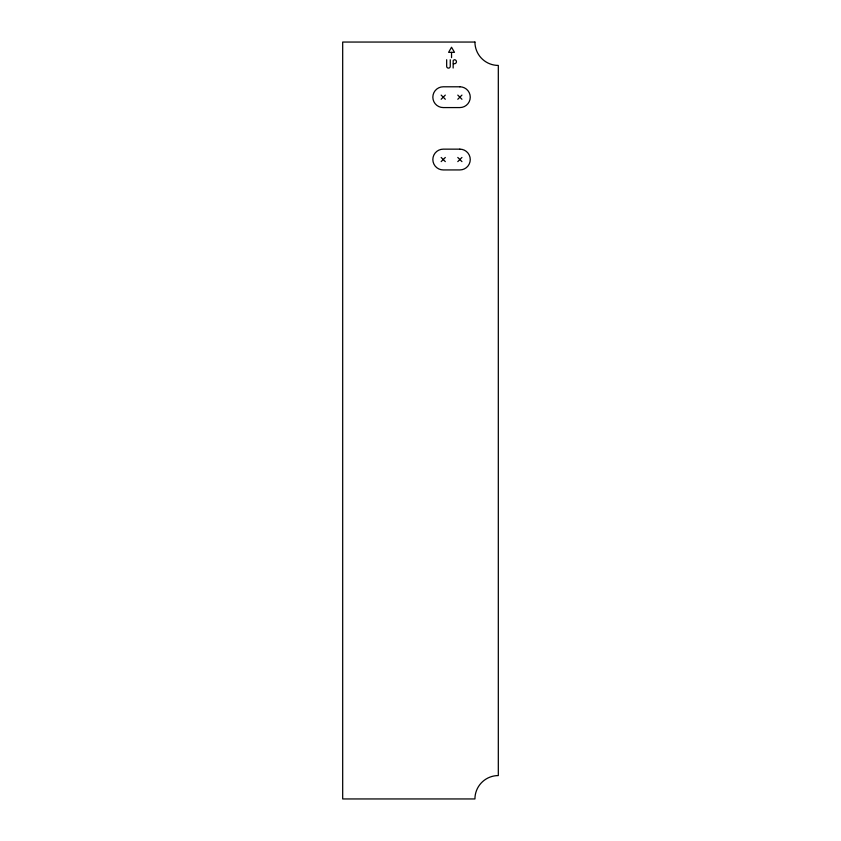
<?xml version="1.0" encoding="UTF-8"?>
<svg xmlns="http://www.w3.org/2000/svg" width="841" height="841" viewBox="0 0 841 841"><rect width="100%" height="100%" fill="white"/><g stroke="black" fill="none" stroke-linecap="round" stroke-linejoin="round"><path stroke-width="1.26" d="M441.157 99.259L445.31 95.107M457.788 99.259L461.94 95.107M441.157 161.619L445.31 157.456M457.788 161.619L461.94 157.456M451.344 52.342L448.6 52.342L451.543 47.243L454.487 52.342L451.543 52.342L451.543 57.64M453.352 63.727L454.424 63.727A2.008 2.008 0 0 0 456.432 61.719A2.008 2.008 0 0 0 454.424 59.722L453.183 60.436L453.152 68.037M457.788 95.107L461.94 99.259M441.157 95.107L445.31 99.259M457.788 157.456L461.94 161.619M441.157 157.456L445.31 161.619M450.261 59.722L450.261 66.323A1.798 1.798 0 0 1 448.463 68.121A1.798 1.798 0 0 1 446.666 66.323L446.666 59.722M474.934 42.05L342.686 42.05L342.686 798.95L474.934 798.95A23.38 23.38 0 0 1 498.314 775.57L498.314 65.43A23.38 23.38 0 0 1 474.934 42.05M459.859 86.791L443.239 86.791A10.397 10.397 0 0 0 432.842 97.188A10.397 10.397 0 0 0 443.239 107.574L459.859 107.574A10.397 10.397 0 0 0 470.256 97.188A10.397 10.397 0 0 0 459.859 86.791M459.859 149.151L443.239 149.151A10.397 10.397 0 0 0 432.842 159.538A10.397 10.397 0 0 0 443.239 169.935L459.859 169.935A10.397 10.397 0 0 0 470.256 159.538A10.397 10.397 0 0 0 459.859 149.151"/></g></svg>
